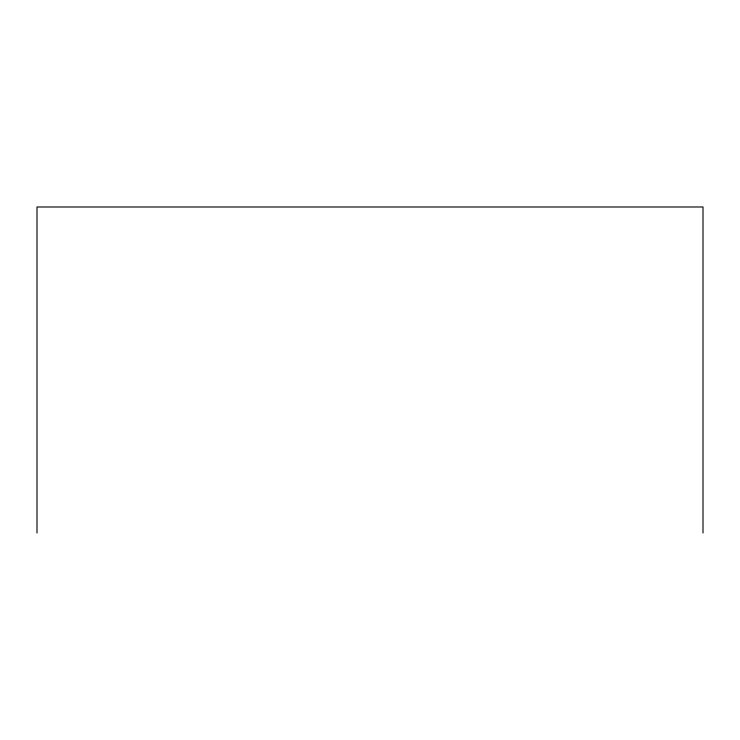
<?xml version="1.0" encoding="UTF-8"?>
<svg xmlns="http://www.w3.org/2000/svg" width="740" height="740" viewBox="0 0 740 740"><rect width="100%" height="100%" fill="white"/><g stroke="black" fill="none" stroke-linecap="round" stroke-linejoin="round"><path stroke-width="1.11" d="M703 533.013L703 206.987L37 206.987L37 533.013"/></g></svg>
